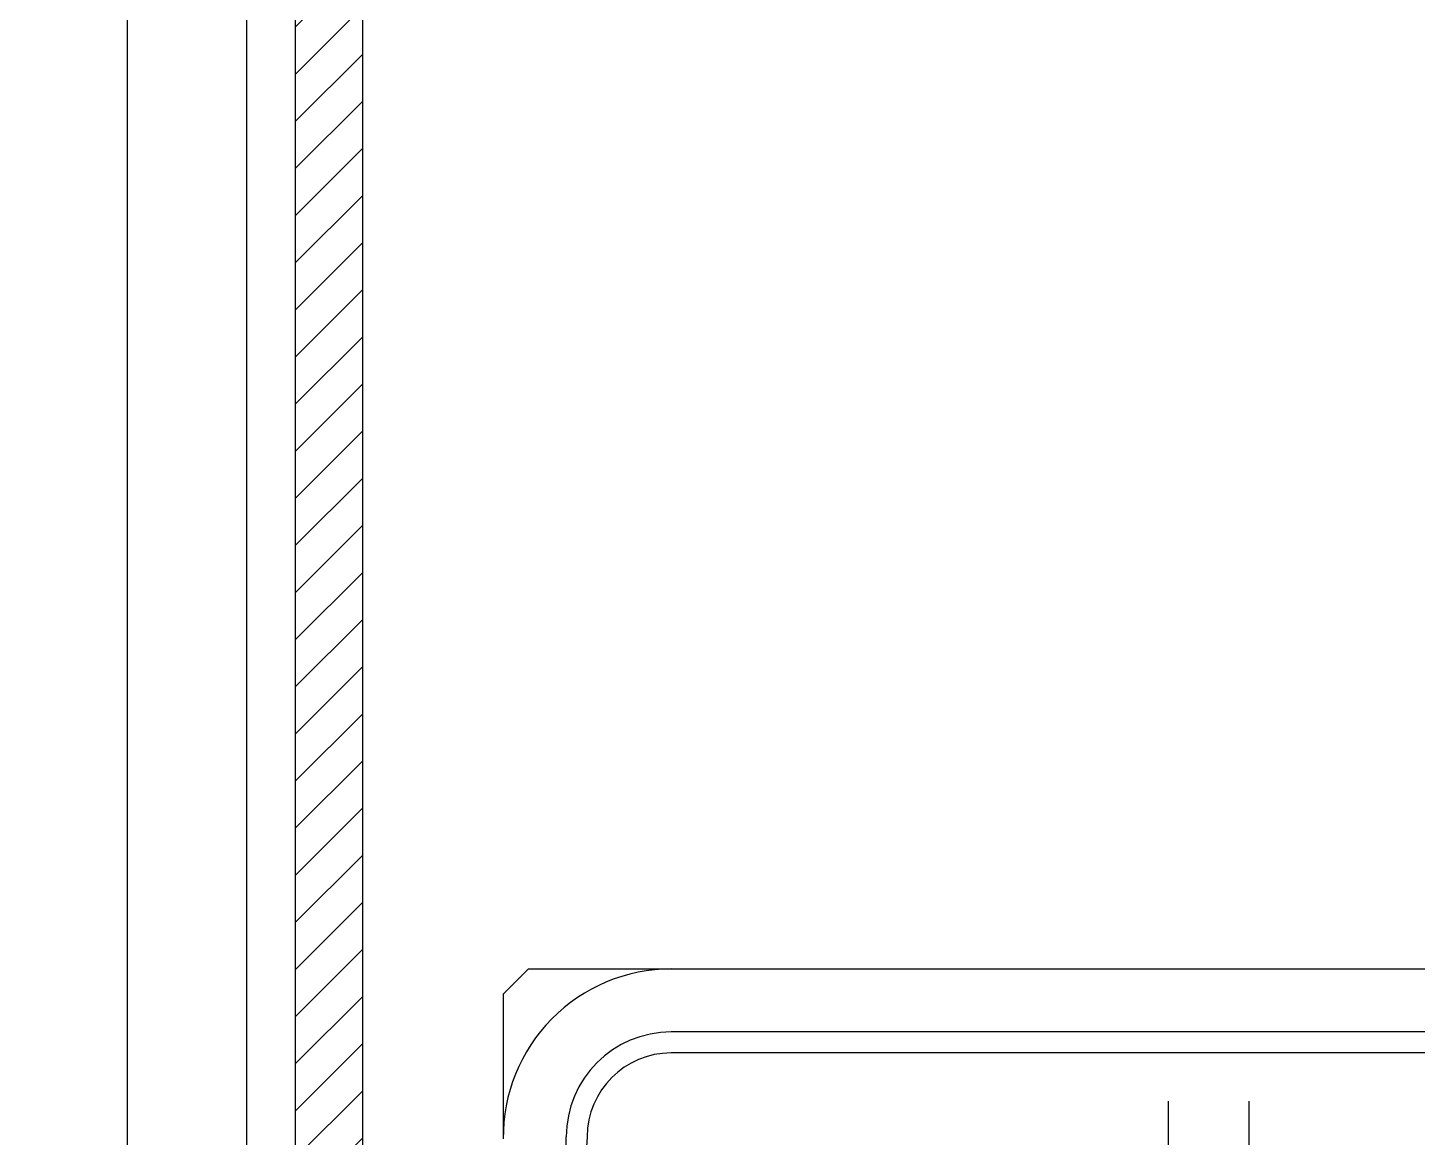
# Model space of a CAD drawing. Header units: millimetres. Extents: x -35961 to -35580, y 154458 to 154764.
# Drawn here: x -35906.762 to -35905.108, y 154635.094 to 154636.416 of the extents above; entities that cross this region are included whole.
import ezdxf

# ---------------------------------------------------------------- set-up
doc = ezdxf.new("R2010")
doc.units = ezdxf.units.MM
doc.header["$MEASUREMENT"] = 0
for name, color, linetype in [('CONTORNO', 7, 'ByBlock'), ('LigacoesParciais', 10, 'Continuous'), ('Projecto', 252, 'Continuous')]:
    doc.layers.add(name, color=color, linetype=linetype)

msp = doc.modelspace()

# ---------------------------------------------------------------- hatches: boundary and pattern name
at = {"layer": 'Projecto'}
h = msp.add_hatch(dxfattribs=at)
h.set_pattern_fill('ANSI31', color=256, scale=0.0125, style=0)
h.set_pattern_definition([(45, (-45816.99433, 161053.82338), (-0.02806330038, 0.02806330038), [])])
h.paths.add_polyline_path([(-35906.3633, 154646.4261), (-35906.4283, 154646.4261), (-35906.4283, 154646.2761), (-35906.4433, 154646.2761), (-35906.4433, 154639.0761), (-35906.4283, 154639.0761), (-35906.4283, 154638.7761), (-35906.4433, 154638.7761), (-35906.4433, 154634.1261), (-35906.4283, 154634.1261), (-35906.4283, 154633.8261), (-35906.4433, 154633.8261), (-35906.4433, 154631.5761), (-35906.4283, 154631.5761), (-35906.4283, 154631.2761), (-35906.4433, 154631.2761), (-35906.4433, 154629.3919), (-35906.4433, 154629.2819), (-35906.4433, 154629.2661), (-35906.3633, 154629.2661)])

# ---------------------------------------------------------------- linework, layer by layer
at = {"layer": 'CONTORNO'}
for p, q in [((-35906.196, 154635.2645, 0), (-35906.166, 154635.2945, 0)), ((-35906.166, 154635.2945, 0), (-35903.726, 154635.2945, 0)), ((-35906.196, 154635.2645, 0), (-35906.196, 154635.0945, 0)), ((-35904.896, 154635.2195, 0), (-35905.996, 154635.2195, 0)), ((-35904.896, 154635.1945, 0), (-35905.996, 154635.1945, 0)), ((-35905.404, 154635.1371, 0), (-35905.404, 154634.9694, 0)), ((-35905.3076, 154634.9694, 0), (-35905.3076, 154635.1371, 0)), ((-35906.121, 154635.0493, 0), (-35906.121, 154635.0945, 0)), ((-35906.096, 154635.0945, 0), (-35906.0981, 154635.0645, 0))]:
    msp.add_line(p, q, dxfattribs=at)
for radius, end in [(0.2, 180.6851), (0.125, 180), (0.1, 180)]:
    msp.add_arc((-35905.996, 154635.0945, 0), radius, 90, end, dxfattribs=at)
at = {"layer": 'LigacoesParciais', "color": 1, "linetype": 'Continuous', "ltscale": 0.03}
msp.add_line((-35906.5013, 154629.3817), (-35906.5013, 154636.7326), dxfattribs=at)
at = {"layer": 'Projecto'}
msp.add_line((-35906.3633, 154629.2661, 0), (-35906.3633, 154666.6061, 0), dxfattribs=at)
at = {"layer": 'Projecto', "elevation": 0}
for points in [[(-35938.2911, 154629.3369), (-35906.4433, 154629.3369), (-35906.4433, 154666.5261), (-35908.8561, 154666.5261)], [(-35906.6433, 154629.5461), (-35906.6433, 154666.3153), (-35943.7011, 154666.3153), (-35943.7011, 154638.9261), (-35936.7711, 154638.9261)]]:
    msp.add_lwpolyline(points, dxfattribs=at)

doc.saveas('drawing.dxf')
